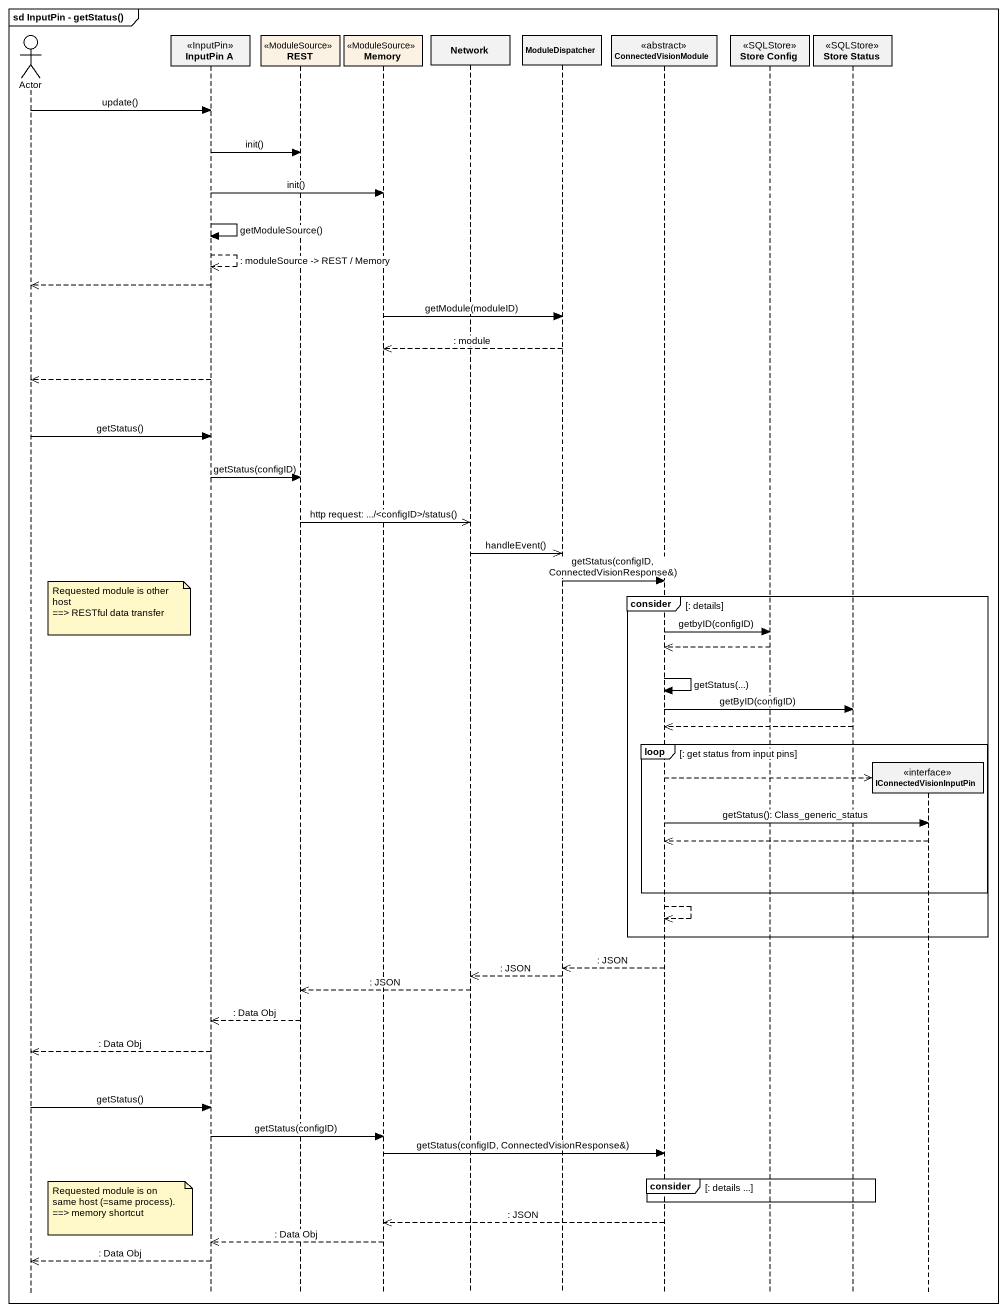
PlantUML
@startuml
mainframe sd InputPin - getStatus()
hide footbox
actor "Actor" as Actor_
participant "InputPin A" as InputPin_A <<InputPin>>
participant REST <<ModuleSource>> #FCF2E3
participant Memory <<ModuleSource>> #FCF2E3
participant "Network" as Network_
participant ModuleDispatcher
participant ConnectedVisionModule <<abstract>>
participant "Store Config" as Store_Config <<SQLStore>>
participant "Store Status" as Store_Status <<SQLStore>>
participant IConnectedVisionInputPin <<interface>>

Actor_ -> InputPin_A : update()
InputPin_A -> REST : init()
InputPin_A -> Memory : init()
InputPin_A -> InputPin_A : getModuleSource()
InputPin_A -->> InputPin_A : : moduleSource -> REST / Memory
InputPin_A -->> Actor_
Memory -> ModuleDispatcher : getModule(moduleID)
ModuleDispatcher -->> Memory : : module
InputPin_A -->> Actor_
Actor_ -> InputPin_A : getStatus()
InputPin_A -> REST : getStatus(configID)
REST ->> Network_ : http request: .../<configID>/status()
Network_ ->> ModuleDispatcher : handleEvent()
ModuleDispatcher -> ConnectedVisionModule : getStatus(configID, ConnectedVisionResponse&)
group consider [: details]
  note right of Actor_
    Requested module is other host
    ~==> RESTful data transfer
  end note
  ConnectedVisionModule -> Store_Config : getbyID(configID)
  Store_Config -->> ConnectedVisionModule
  ConnectedVisionModule -> ConnectedVisionModule : getStatus(...)
  ConnectedVisionModule -> Store_Status : getByID(configID)
  Store_Status -->> ConnectedVisionModule
  loop : get status from input pins
    ConnectedVisionModule -->> IConnectedVisionInputPin **
    ConnectedVisionModule -> IConnectedVisionInputPin : getStatus(): Class_generic_status
    IConnectedVisionInputPin -->> ConnectedVisionModule
  end
  ConnectedVisionModule -->> ConnectedVisionModule
end
ConnectedVisionModule -->> ModuleDispatcher : : JSON
ModuleDispatcher -->> Network_ : : JSON
Network_ -->> REST : : JSON
REST -->> InputPin_A : : Data Obj
InputPin_A -->> Actor_ : : Data Obj
Actor_ -> InputPin_A : getStatus()
InputPin_A -> Memory : getStatus(configID)
Memory -> ConnectedVisionModule : getStatus(configID, ConnectedVisionResponse&)
group consider [: details ...]
end
note right of Actor_
  Requested module is on same host (=same process).
  ~==> memory shortcut
end note
ConnectedVisionModule -->> Memory : : JSON
Memory -->> InputPin_A : : Data Obj
InputPin_A -->> Actor_ : : Data Obj
@enduml
